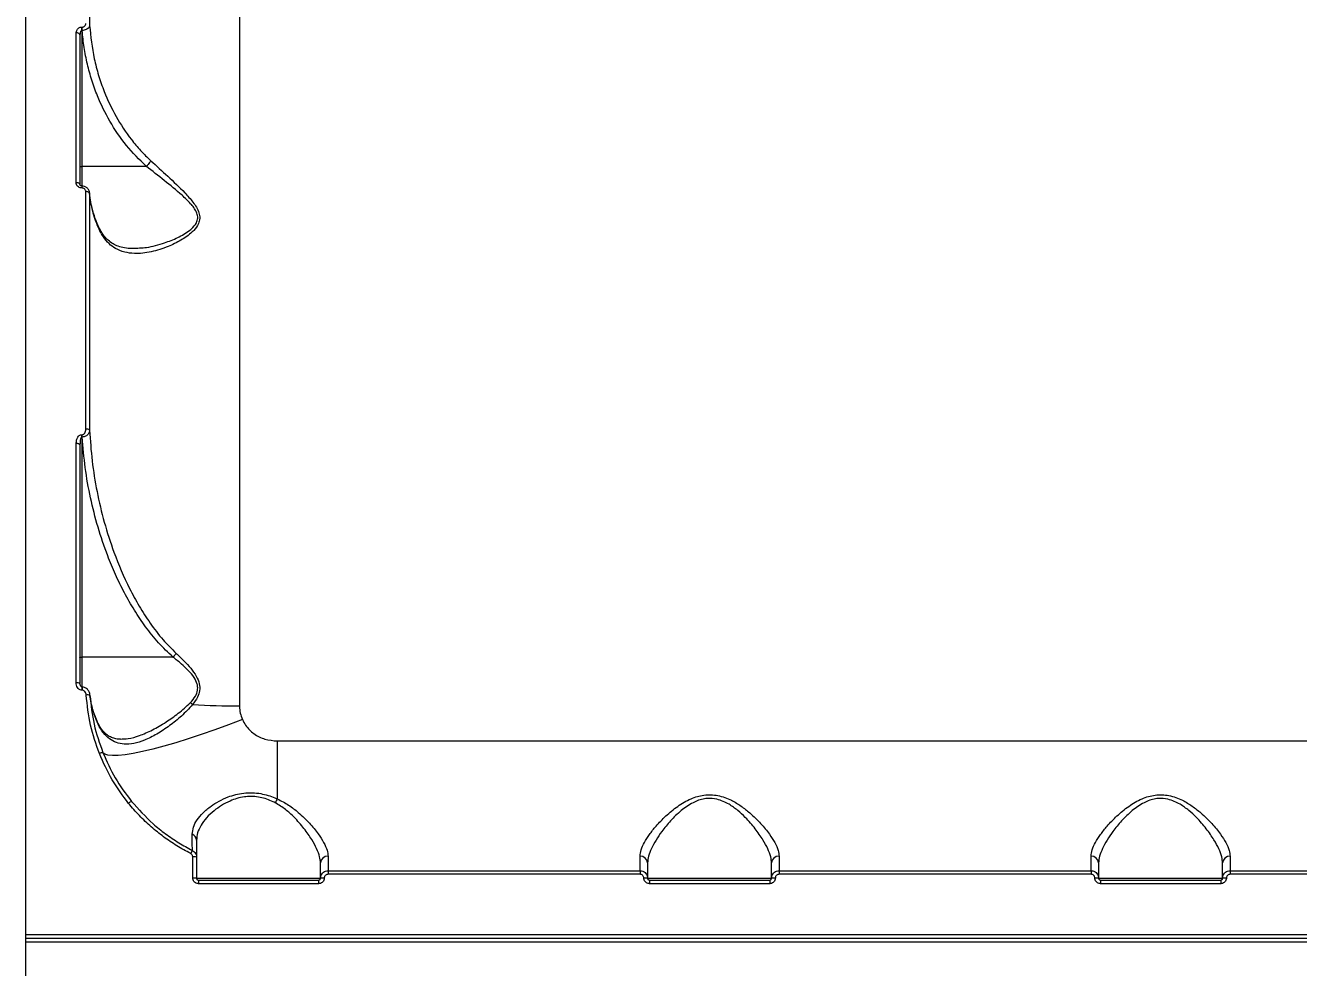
# Model space of a CAD drawing. Header units: millimetres. Extents: x -7735 to 7893, y -6545 to 6034.
# Drawn here: x -1993.2 to -1654.5, y -2176.6 to -1926 of the extents above; entities that cross this region are included whole.
import ezdxf

# ---------------------------------------------------------------- set-up
doc = ezdxf.new("R2010")
doc.units = ezdxf.units.MM
for name, color, linetype in [('DIKOM_ОБЪЕКТ', 7, 'Continuous'), ('DIKOM_РАЗМЕР_ЗОНА', 7, 'Continuous'), ('DIKOM_РАЗМЕР_ОБЪЕКТА', 7, 'Continuous')]:
    doc.layers.add(name, color=color, linetype=linetype)
doc.styles.add('style1', font='arial.ttf', dxfattribs={"width": 0.8})
doc.dimstyles.new('1-50', dxfattribs={"dimtxt": 300, "dimasz": 200, "dimexe": 100, "dimexo": 0, "dimgap": 100, "dimtad": 1, "dimtxsty": 'style1', "dimcen": 200, "dimclrd": 7, "dimclre": 7, "dimclrt": 7, "dimadec": 1, "dimazin": 2, "dimtfac": 1, "dimtmove": 0, "dimatfit": 2, "dimfxl": 0, "dimlwd": 25, "dimlwe": 18, "dimarcsym": 0})

# ---------------------------------------------------------------- blocks, each defined once
blk = doc.blocks.new('*D0')
at = {"layer": 'Defpoints', "color": 0, "transparency": 16777216}
for p in [(5893.22, 882.1), (-4595.74, 266.13), (5893.22, -5840.17)]:
    blk.add_point(p, dxfattribs=at)
at = {"layer": 'DIKOM_РАЗМЕР_ОБЪЕКТА', "color": 7, "lineweight": 18, "transparency": 16777216}
for p, q in [((5893.22, 882.1), (5893.22, -5940.17)), ((-4595.74, 266.13), (-4595.74, -5940.17))]:
    blk.add_line(p, q, dxfattribs=at)
at = {"layer": 'DIKOM_РАЗМЕР_ОБЪЕКТА', "color": 7, "lineweight": 25, "transparency": 16777216}
blk.add_line((-4395.74, -5840.17), (5693.22, -5840.17), dxfattribs=at)
at = {"layer": 'DIKOM_РАЗМЕР_ОБЪЕКТА', "color": 7, "transparency": 16777216}
for points in [[(-4395.74, -5806.84), (-4395.74, -5873.51), (-4595.74, -5840.17)], [(5693.22, -5806.84), (5693.22, -5873.51), (5893.22, -5840.17)]]:
    blk.add_solid(points, dxfattribs=at)
at = {"layer": 'DIKOM_РАЗМЕР_ОБЪЕКТА', "color": 7, "transparency": 16777216, "insert": (648.74, -5587), "char_height": 300, "attachment_point": 5, "style": 'style1'}
blk.add_mtext('10450', dxfattribs=at)
blk = doc.blocks.new('*D1')
at = {"layer": 'Defpoints', "color": 0, "transparency": 16777216}
for p in [(-1659.72, 4539.04), (-6635.97, -4006.79), (-1659.72, -4006.79)]:
    blk.add_point(p, dxfattribs=at)
at = {"layer": 'DIKOM_РАЗМЕР_ОБЪЕКТА', "color": 7, "lineweight": 18, "transparency": 16777216}
for p, q in [((-1659.72, 4539.04), (-6735.97, 4539.04)), ((-1659.72, -4006.79), (-6735.97, -4006.79))]:
    blk.add_line(p, q, dxfattribs=at)
at = {"layer": 'DIKOM_РАЗМЕР_ОБЪЕКТА', "color": 7, "lineweight": 25, "transparency": 16777216}
blk.add_line((-6635.97, 4339.04), (-6635.97, -3806.79), dxfattribs=at)
at = {"layer": 'DIKOM_РАЗМЕР_ОБЪЕКТА', "color": 7, "transparency": 16777216}
for points in [[(-6669.31, 4339.04), (-6602.64, 4339.04), (-6635.97, 4539.04)], [(-6669.31, -3806.79), (-6602.64, -3806.79), (-6635.97, -4006.79)]]:
    blk.add_solid(points, dxfattribs=at)
at = {"layer": 'DIKOM_РАЗМЕР_ОБЪЕКТА', "color": 7, "transparency": 16777216, "insert": (-6889.14, 266.13), "char_height": 300, "attachment_point": 5, "rotation": 90, "style": 'style1'}
blk.add_mtext('8550', dxfattribs=at)
blk = doc.blocks.new('*D3')
at = {"layer": 'Defpoints', "color": 0, "transparency": 16777216}
for p in [(-6112.56, 266.13), (7893.22, 266.13), (7893.22, -6445.11)]:
    blk.add_point(p, dxfattribs=at)
at = {"layer": 'DIKOM_РАЗМЕР_ЗОНА', "color": 7, "lineweight": 18, "transparency": 16777216}
for p, q in [((-6112.56, 266.13), (-6112.56, -6545.11)), ((7893.22, 266.13), (7893.22, -6545.11))]:
    blk.add_line(p, q, dxfattribs=at)
at = {"layer": 'DIKOM_РАЗМЕР_ЗОНА', "color": 7, "lineweight": 25, "transparency": 16777216}
blk.add_line((-5912.56, -6445.11), (7693.22, -6445.11), dxfattribs=at)
at = {"layer": 'DIKOM_РАЗМЕР_ЗОНА', "color": 7, "transparency": 16777216}
for points in [[(-5912.56, -6411.77), (-5912.56, -6478.44), (-6112.56, -6445.11)], [(7693.22, -6411.77), (7693.22, -6478.44), (7893.22, -6445.11)]]:
    blk.add_solid(points, dxfattribs=at)
at = {"layer": 'DIKOM_РАЗМЕР_ЗОНА', "color": 7, "transparency": 16777216, "insert": (890.33, -6191.83), "char_height": 300, "attachment_point": 5, "style": 'style1'}
blk.add_mtext('13950', dxfattribs=at)

msp = doc.modelspace()

# ---------------------------------------------------------------- linework, layer by layer
at = {"layer": 'DIKOM_ОБЪЕКТ', "color": 7, "linetype": 'Continuous', "lineweight": 15}
for p, q in [((-1993.19, -1748.875), (-1993.19, -2167.872)), ((-1936.24, -1786.875), (-1936.24, -2107.027)), ((-1976.133, -1860.208), (-1976.133, -1926.039)), ((-1978.19, -1926.468), (-1978.087, -1926.468)), ((-1978.19, -1927.368), (-1978.19, -1926.468)), ((-1978.087, -1927.368), (-1978.087, -1926.468)), ((-1979.69, -1967.853), (-1979.69, -1927.99)), ((-1978.69, -1928.563), (-1978.69, -1968.331)), ((-1978.19, -1927.368), (-1978.19, -1963.522)), ((-1978.087, -1927.368), (-1978.19, -1927.368)), ((-1961.03, -1963.522), (-1978.19, -1963.522)), ((-1978.19, -1963.522), (-1978.19, -1968.746)), ((-1978.157, -1968.745), (-1978.19, -1968.745)), ((-1978.19, -1968.745), (-1978.19, -1969.269)), ((-1978.157, -1969.269), (-1978.19, -1969.269)), ((-1978.157, -1968.745), (-1978.157, -1969.269)), ((-1977.13, -2033.42), (-1977.13, -1970.242)), ((-1976.133, -1970.68), (-1976.133, -2033.719)), ((-1976.067, -1970.97), (-1976.1, -1970.546)), ((-1978.19, -2034.894), (-1978.068, -2034.894)), ((-1978.19, -2035.533), (-1978.19, -2034.894)), ((-1978.19, -2035.533), (-1978.19, -2094.063)), ((-1978.068, -2035.533), (-1978.19, -2035.533)), ((-1978.068, -2035.533), (-1978.068, -2034.894)), ((-1979.69, -2100.899), (-1979.69, -2037.261)), ((-1978.69, -2037.574), (-1978.69, -2101.061)), ((-1953.942, -2094.063), (-1978.19, -2094.063)), ((-1978.19, -2094.063), (-1978.19, -2102.031)), ((-1978.103, -2102.012), (-1978.19, -2102.012)), ((-1978.19, -2102.012), (-1978.19, -2102.855)), ((-1978.103, -2102.855), (-1978.19, -2102.855)), ((-1978.103, -2102.012), (-1978.103, -2102.855)), ((-1926.19, -2116.372), (-1576.19, -2116.372)), ((-1926.19, -2116.372), (-1926.19, -2131.781)), ((-1948.69, -2152.837), (-1948.69, -2147.21)), ((-1947.69, -2147.262), (-1947.69, -2152.875)), ((-1912.69, -2147.017), (-1912.69, -2150.875)), ((-1829.69, -2150.875), (-1829.69, -2147.017)), ((-1792.69, -2147.017), (-1792.69, -2150.875)), ((-1709.69, -2150.875), (-1709.69, -2147.017)), ((-1672.69, -2147.017), (-1672.69, -2150.875)), ((-1914.69, -2152.875), (-1914.69, -2148.824)), ((-1827.69, -2148.824), (-1827.69, -2152.875)), ((-1794.69, -2152.875), (-1794.69, -2148.824)), ((-1707.69, -2148.824), (-1707.69, -2152.875)), ((-1674.69, -2152.875), (-1674.69, -2148.824)), ((-1947.69, -2152.875), (-1914.69, -2152.875)), ((-1947.19, -2153.375), (-1947.19, -2154.34)), ((-1947.19, -2153.375), (-1915.19, -2153.375)), ((-1915.19, -2153.375), (-1915.19, -2154.34)), ((-1912.69, -2150.875), (-1912.69, -2151.834)), ((-1912.69, -2150.875), (-1829.69, -2150.875)), ((-1829.69, -2151.834), (-1912.69, -2151.834)), ((-1829.69, -2150.875), (-1829.69, -2151.834)), ((-1827.69, -2152.875), (-1794.69, -2152.875)), ((-1827.19, -2153.375), (-1827.19, -2154.34)), ((-1827.19, -2153.375), (-1795.19, -2153.375)), ((-1795.19, -2153.375), (-1795.19, -2154.34)), ((-1792.69, -2150.875), (-1792.69, -2151.834)), ((-1792.69, -2150.875), (-1709.69, -2150.875)), ((-1709.69, -2151.834), (-1792.69, -2151.834)), ((-1709.69, -2150.875), (-1709.69, -2151.834)), ((-1707.69, -2152.875), (-1674.69, -2152.875)), ((-1707.19, -2153.375), (-1707.19, -2154.34)), ((-1707.19, -2153.375), (-1675.19, -2153.375)), ((-1675.19, -2153.375), (-1675.19, -2154.34)), ((-1672.69, -2150.875), (-1672.69, -2151.834)), ((-1672.69, -2150.875), (-1589.69, -2150.875)), ((-1589.69, -2151.834), (-1672.69, -2151.834)), ((-1915.19, -2154.34), (-1947.19, -2154.34)), ((-1795.19, -2154.34), (-1827.19, -2154.34)), ((-1675.19, -2154.34), (-1707.19, -2154.34)), ((-1993.19, -2167.872), (-1509.19, -2167.872)), ((-1993.19, -2167.872), (-1993.19, -2168.875)), ((-1993.19, -2168.875), (-1509.19, -2168.875)), ((-1993.19, -2168.875), (-1993.19, -2169.877)), ((-1509.19, -2169.877), (-1993.19, -2169.877)), ((-1993.19, -2169.877), (-1993.19, -2588.875))]:
    msp.add_line(p, q, dxfattribs=at)
at = {"layer": 'DIKOM_ОБЪЕКТ', "color": 7, "linetype": 'Continuous', "lineweight": 15, "flags": 128}
for points in [[(-1978.69, -1928.563), (-1978.709, -1928.451), (-1978.766, -1928.344), (-1978.859, -1928.244), (-1978.983, -1928.157), (-1979.135, -1928.086), (-1979.308, -1928.033), (-1979.495, -1928), (-1979.69, -1927.99)], [(-1978.69, -1963.683), (-1978.681, -1963.652), (-1978.652, -1963.622), (-1978.606, -1963.594), (-1978.544, -1963.569), (-1978.468, -1963.549), (-1978.382, -1963.534), (-1978.288, -1963.525), (-1978.19, -1963.522)], [(-1978.69, -1968.331), (-1978.709, -1968.238), (-1978.766, -1968.148), (-1978.859, -1968.066), (-1978.983, -1967.993), (-1979.135, -1967.934), (-1979.308, -1967.889), (-1979.495, -1967.862), (-1979.69, -1967.853)], [(-1976.133, -1970.68), (-1976.164, -1970.593), (-1976.229, -1970.51), (-1976.325, -1970.434), (-1976.45, -1970.368), (-1976.598, -1970.314), (-1976.765, -1970.274), (-1976.944, -1970.25), (-1977.13, -1970.242)], [(-1978.69, -2037.574), (-1978.709, -2037.513), (-1978.766, -2037.454), (-1978.859, -2037.4), (-1978.983, -2037.352), (-1979.135, -2037.314), (-1979.308, -2037.285), (-1979.495, -2037.267), (-1979.69, -2037.261)], [(-1978.69, -2094.223), (-1978.681, -2094.191), (-1978.652, -2094.162), (-1978.606, -2094.134), (-1978.544, -2094.11), (-1978.468, -2094.09), (-1978.382, -2094.075), (-1978.288, -2094.066), (-1978.19, -2094.063)], [(-1935.481, -2110.669), (-1939.175, -2112.075), (-1942.832, -2113.408), (-1946.417, -2114.653), (-1949.893, -2115.799), (-1953.228, -2116.834), (-1956.387, -2117.748), (-1959.34, -2118.532), (-1962.057, -2119.178), (-1964.512, -2119.68), (-1966.681, -2120.033), (-1968.541, -2120.233), (-1970.075, -2120.278), (-1971.267, -2120.169), (-1972.106, -2119.905), (-1972.584, -2119.491)]]:
    msp.add_lwpolyline(points, dxfattribs=at)
at = {"layer": 'DIKOM_ОБЪЕКТ', "color": 7, "linetype": 'Continuous', "lineweight": 15}
for centre, radius, start, end in [((-1976.928, -2034.56), 1.157, 46.57579, 100.04834), ((-1979.447, -2102.567), 1.685, 63.30977, 98.29768), ((-1976.679, -2106.1), 1.967, 70.70546, 100.11833), ((-1952.888, -2111.134), 6.084, 46.72983, 54.34521), ((-1936.359, -1870.561), 236.466, 267.004, 270.02872), ((-1972.428, -2121.866), 2.38, 93.76437, 117.08703), ((-1963.338, -2135.58), 3.548, 117.44633, 132.81028), ((-1919.834, -2135.731), 7.484, 148.14693, 157.1654), ((-1949.45, -2142.829), 1.761, 1.82718, 68.86355), ((-1940.568, -2150.449), 9.605, 148.82886, 154.5123), ((-1948.44, -2152.077), 4.873, 81.15526, 92.94824), ((-1912.782, -2148.926), 1.911, 87.24454, 176.94761), ((-1829.598, -2148.926), 1.911, 3.05228, 92.75217), ((-1792.782, -2148.926), 1.911, 87.24454, 176.94761), ((-1709.598, -2148.926), 1.911, 3.05228, 92.75217), ((-1672.782, -2148.926), 1.911, 87.24783, 176.94772), ((-1948.44, -2159.394), 6.562, 83.44244, 92.18804), ((-1913.941, -2159.397), 6.565, 87.81333, 96.55567), ((-1828.44, -2159.394), 6.562, 83.44244, 92.18804), ((-1793.941, -2159.397), 6.565, 87.81333, 96.55567), ((-1708.44, -2159.394), 6.562, 83.44244, 92.18804), ((-1673.941, -2159.397), 6.565, 87.81333, 96.55567)]:
    msp.add_arc(centre, radius, start, end, dxfattribs=at)
for points, knots in [([(-1979.69, -1927.99), (-1979.69, -1927.961), (-1979.686, -1927.754), (-1979.603, -1927.399), (-1979.35, -1926.987), (-1979.017, -1926.697), (-1978.626, -1926.506), (-1978.336, -1926.481), (-1978.19, -1926.468)], [0, 0, 0, 0, 0.0392471, 0.2872479, 0.4952033, 0.6710072, 0.8353002, 1, 1, 1, 1]), ([(-1978.087, -1926.468), (-1977.993, -1926.46), (-1977.804, -1926.444), (-1977.552, -1926.321), (-1977.342, -1926.136), (-1977.185, -1925.877), (-1977.133, -1925.653), (-1977.131, -1925.522), (-1977.13, -1925.502)], [0, 0, 0, 0, 0.1672932, 0.3344369, 0.5091108, 0.7130595, 0.9577362, 1, 1, 1, 1]), ([(-1976.133, -1926.039), (-1976.135, -1926.065), (-1976.145, -1926.238), (-1976.263, -1926.541), (-1976.592, -1926.889), (-1977.021, -1927.144), (-1977.527, -1927.318), (-1977.899, -1927.351), (-1978.087, -1927.368)], [0, 0, 0, 0, 0.0391215, 0.2683155, 0.4664054, 0.6436425, 0.8199203, 1, 1, 1, 1]), ([(-1976.133, -1926.039), (-1975.823, -1929.003), (-1975.355, -1933.485), (-1973.791, -1939.327), (-1971.988, -1944.503), (-1969.231, -1950.32), (-1965.817, -1955.487), (-1962.6, -1959.352), (-1960.765, -1961.13), (-1959.847, -1962.018)], [0, 0, 0, 0, 0.2227142, 0.3367333, 0.4507471, 0.6310048, 0.8132755, 0.9066461, 1, 1, 1, 1]), ([(-1978.19, -1927.368), (-1978.216, -1927.37), (-1978.267, -1927.376), (-1978.367, -1927.434), (-1978.477, -1927.564), (-1978.582, -1927.793), (-1978.663, -1928.111), (-1978.689, -1928.38), (-1978.69, -1928.541), (-1978.69, -1928.563)], [0, 0, 0, 0, 0.0553103, 0.10984903, 0.24371433, 0.41758879, 0.65180445, 0.9518579, 1, 1, 1, 1]), ([(-1961.027, -1963.521), (-1962.858, -1961.714), (-1966.568, -1958.053), (-1970.835, -1951.645), (-1973.737, -1945.735), (-1975.591, -1940.607), (-1976.777, -1936.292), (-1977.653, -1931.874), (-1977.942, -1928.87), (-1978.087, -1927.368)], [0, 0, 0, 0, 0.1852048, 0.3752219, 0.5580277, 0.6672715, 0.7765209, 0.8882608, 1, 1, 1, 1]), ([(-1959.847, -1962.018), (-1958.351, -1963.39), (-1955.319, -1966.169), (-1951.447, -1969.805), (-1948.922, -1972.584), (-1947.667, -1974.381), (-1946.968, -1975.836), (-1946.742, -1977.361), (-1947.171, -1979.027), (-1948.027, -1980.165), (-1949.574, -1981.708), (-1951.855, -1983.275), (-1955.582, -1985.091), (-1959.8, -1986.421), (-1963.701, -1986.838), (-1966.854, -1986.42), (-1969.115, -1985.538), (-1970.999, -1984.146), (-1972.38, -1982.546), (-1973.081, -1981.229), (-1973.375, -1980.677)], [0, 0, 0, 0, 0.0952082, 0.1929567, 0.2448, 0.2710696, 0.2981699, 0.3242898, 0.3503872, 0.3910754, 0.4019419, 0.4719619, 0.5438094, 0.6393955, 0.7378515, 0.7988537, 0.8613638, 0.9113745, 0.9628374, 1, 1, 1, 1]), ([(-1964.688, -1985.294), (-1963.46, -1985.266), (-1960.699, -1985.204), (-1956.613, -1984.073), (-1952.658, -1982.564), (-1950.278, -1981.169), (-1948.629, -1979.795), (-1947.732, -1978.809), (-1947.264, -1977.308), (-1947.502, -1975.976), (-1948.169, -1974.761), (-1948.812, -1973.951), (-1949.887, -1972.737), (-1952.228, -1970.548), (-1956.255, -1967.263), (-1959.438, -1964.769), (-1961.03, -1963.522)], [0, 0, 0, 0, 0.1105007, 0.2485082, 0.3481924, 0.4475004, 0.4623427, 0.5166424, 0.5502393, 0.5837013, 0.6157816, 0.6480655, 0.6549244, 0.7267037, 0.8632998, 1, 1, 1, 1]), ([(-1961.03, -1963.522), (-1961.03, -1963.522), (-1961.029, -1963.522), (-1961.028, -1963.522), (-1961.027, -1963.521), (-1961.027, -1963.521)], [0, 0, 0, 0, 0.398622, 0.7563855, 1, 1, 1, 1]), ([(-1959.847, -1962.018), (-1959.875, -1962.066), (-1959.963, -1962.221), (-1960.19, -1962.556), (-1960.564, -1963.035), (-1960.873, -1963.359), (-1961.027, -1963.521)], [0, 0, 0, 0, 0.1074442, 0.3494788, 0.6747664, 1, 1, 1, 1]), ([(-1978.19, -1969.269), (-1978.266, -1969.266), (-1978.512, -1969.255), (-1978.927, -1969.119), (-1979.346, -1968.801), (-1979.635, -1968.357), (-1979.672, -1968.021), (-1979.69, -1967.853)], [0, 0, 0, 0, 0.093164, 0.3038984, 0.5302479, 0.7651828, 1, 1, 1, 1]), ([(-1978.19, -1968.741), (-1978.215, -1968.742), (-1978.284, -1968.743), (-1978.396, -1968.711), (-1978.514, -1968.652), (-1978.615, -1968.558), (-1978.682, -1968.445), (-1978.68, -1968.37), (-1978.679, -1968.331)], [0, 0, 0, 0, 0.0675395, 0.1855414, 0.3241125, 0.5015101, 0.7458388, 1, 1, 1, 1]), ([(-1976.143, -1970.565), (-1976.142, -1970.55), (-1976.127, -1970.296), (-1976.323, -1969.802), (-1976.776, -1969.212), (-1977.433, -1968.812), (-1977.926, -1968.776), (-1978.158, -1968.759)], [0, 0, 0, 0, 0.0155017, 0.2612787, 0.5139332, 0.7709916, 1, 1, 1, 1]), ([(-1977.13, -1970.242), (-1977.143, -1970.127), (-1977.169, -1969.897), (-1977.366, -1969.594), (-1977.653, -1969.374), (-1977.938, -1969.279), (-1978.107, -1969.272), (-1978.157, -1969.269)], [0, 0, 0, 0, 0.2336631, 0.4672796, 0.6955284, 0.9086842, 1, 1, 1, 1]), ([(-1973.375, -1980.677), (-1973.502, -1980.403), (-1974.299, -1978.688), (-1975.485, -1975.378), (-1975.914, -1972.266), (-1976.133, -1970.68)], [0, 0, 0, 0, 0.0849873, 0.5334646, 1, 1, 1, 1]), ([(-1973.433, -1980.14), (-1973.451, -1980.107), (-1973.947, -1979.203), (-1974.657, -1977.349), (-1975.507, -1974.586), (-1975.963, -1972.446), (-1976.048, -1971.233), (-1976.067, -1970.97)], [0, 0, 0, 0, 0.0114424, 0.3103673, 0.6119756, 0.9158164, 1, 1, 1, 1]), ([(-1973.375, -1980.677), (-1973.371, -1980.657), (-1973.345, -1980.496), (-1973.337, -1980.299), (-1973.433, -1980.174), (-1973.451, -1980.151)], [0, 0, 0, 0, 0.1036089, 0.8366292, 1, 1, 1, 1]), ([(-1964.675, -1985.402), (-1964.743, -1985.406), (-1965.497, -1985.443), (-1966.803, -1985.255), (-1968.494, -1984.832), (-1969.926, -1984.165), (-1971.135, -1983.291), (-1972.165, -1982.197), (-1972.913, -1981.165), (-1973.288, -1980.395), (-1973.425, -1980.114)], [0, 0, 0, 0, 0.0175764, 0.1926831, 0.3631474, 0.5134454, 0.6719529, 0.8049, 0.9285687, 1, 1, 1, 1]), ([(-1979.69, -2037.261), (-1979.669, -2036.95), (-1979.627, -2036.354), (-1979.317, -2035.62), (-1978.928, -2035.169), (-1978.558, -2034.937), (-1978.313, -2034.909), (-1978.19, -2034.894)], [0, 0, 0, 0, 0.3089147, 0.5923472, 0.7697508, 0.8844691, 1, 1, 1, 1]), ([(-1978.19, -2035.533), (-1978.207, -2035.535), (-1978.245, -2035.54), (-1978.309, -2035.585), (-1978.422, -2035.729), (-1978.653, -2036.39), (-1978.674, -2037.044), (-1978.69, -2037.574)], [0, 0, 0, 0, 0.023291, 0.0519918, 0.1042319, 0.2734054, 1, 1, 1, 1]), ([(-1978.068, -2034.894), (-1977.989, -2034.885), (-1977.831, -2034.868), (-1977.596, -2034.721), (-1977.356, -2034.439), (-1977.168, -2033.983), (-1977.143, -2033.614), (-1977.13, -2033.42)], [0, 0, 0, 0, 0.1189983, 0.2373899, 0.4123348, 0.691016, 1, 1, 1, 1]), ([(-1976.133, -2033.719), (-1976.168, -2033.955), (-1976.236, -2034.417), (-1976.65, -2034.974), (-1977.139, -2035.311), (-1977.605, -2035.491), (-1977.911, -2035.519), (-1978.068, -2035.533)], [0, 0, 0, 0, 0.2736062, 0.5372655, 0.7207899, 0.856553, 1, 1, 1, 1]), ([(-1953.934, -2094.06), (-1955.247, -2092.812), (-1957.889, -2090.301), (-1961.254, -2086.056), (-1964.264, -2081.6), (-1966.92, -2076.939), (-1969.28, -2072.105), (-1971.693, -2066.302), (-1973.987, -2059.52), (-1975.967, -2051.686), (-1977.41, -2043.681), (-1977.849, -2038.249), (-1978.068, -2035.533)], [0, 0, 0, 0, 0.0822816, 0.1655638, 0.2475161, 0.3294891, 0.4129253, 0.4963681, 0.6209036, 0.745453, 0.8727285, 1, 1, 1, 1]), ([(-1976.133, -2033.719), (-1975.949, -2036.449), (-1975.58, -2041.907), (-1974.238, -2050.079), (-1972.324, -2058.202), (-1969.538, -2066.87), (-1966.354, -2074.318), (-1962.983, -2080.539), (-1960.04, -2085.111), (-1956.81, -2089.367), (-1954.285, -2091.878), (-1953.094, -2093.063)], [0, 0, 0, 0, 0.1269751, 0.2539548, 0.3836722, 0.5133747, 0.6746723, 0.7565611, 0.8384274, 0.9238199, 1, 1, 1, 1]), ([(-1953.094, -2093.063), (-1953.116, -2093.093), (-1953.236, -2093.258), (-1953.508, -2093.605), (-1953.782, -2093.898), (-1953.934, -2094.06)], [0, 0, 0, 0, 0.0927378, 0.4977818, 1, 1, 1, 1]), ([(-1953.094, -2093.063), (-1952.366, -2093.745), (-1951.027, -2095), (-1949.191, -2097.014), (-1947.754, -2098.983), (-1946.865, -2101.036), (-1946.772, -2103.006), (-1947.416, -2104.954), (-1948.243, -2106.065), (-1948.718, -2106.704)], [0, 0, 0, 0, 0.1839951, 0.3384066, 0.4956214, 0.6241628, 0.737454, 0.8492055, 1, 1, 1, 1]), ([(-1953.942, -2094.063), (-1953.941, -2094.063), (-1953.939, -2094.063), (-1953.936, -2094.062), (-1953.935, -2094.061), (-1953.934, -2094.06)], [0, 0, 0, 0, 0.4248081, 0.771372, 1, 1, 1, 1]), ([(-1949.342, -2106.19), (-1948.846, -2105.632), (-1947.995, -2104.673), (-1947.344, -2103.039), (-1947.35, -2101.917), (-1947.61, -2100.749), (-1948.354, -2099.308), (-1949.846, -2097.562), (-1951.783, -2095.787), (-1953.179, -2094.673), (-1953.942, -2094.063)], [0, 0, 0, 0, 0.1504053, 0.2579087, 0.3420675, 0.365553, 0.4905015, 0.6488084, 0.8079295, 1, 1, 1, 1]), ([(-1978.19, -2102.855), (-1978.33, -2102.84), (-1978.608, -2102.81), (-1979.015, -2102.565), (-1979.391, -2102.139), (-1979.645, -2101.547), (-1979.676, -2101.104), (-1979.69, -2100.899)], [0, 0, 0, 0, 0.15229548, 0.30404612, 0.5080148, 0.77321681, 1, 1, 1, 1]), ([(-1978.149, -2102.007), (-1978.164, -2102.01), (-1978.195, -2102.016), (-1978.253, -2102.003), (-1978.341, -2101.958), (-1978.476, -2101.827), (-1978.622, -2101.555), (-1978.697, -2101.275), (-1978.685, -2101.094), (-1978.683, -2101.062)], [0, 0, 0, 0, 0.0361077, 0.0772234, 0.1419148, 0.2913463, 0.5429629, 0.9184214, 1, 1, 1, 1]), ([(-1976.052, -2104.095), (-1976.054, -2104.054), (-1976.07, -2103.702), (-1976.312, -2103.118), (-1976.809, -2102.474), (-1977.419, -2102.121), (-1977.878, -2101.977), (-1978.097, -2102.015), (-1978.104, -2102.016)], [0, 0, 0, 0, 0.03811105, 0.33309255, 0.57497511, 0.79091282, 0.99352379, 1, 1, 1, 1]), ([(-1977.024, -2104.164), (-1977.049, -2103.998), (-1977.097, -2103.669), (-1977.325, -2103.263), (-1977.61, -2102.997), (-1977.875, -2102.873), (-1978.039, -2102.86), (-1978.103, -2102.855)], [0, 0, 0, 0, 0.2718231, 0.5388598, 0.7375793, 0.896596, 1, 1, 1, 1]), ([(-1973.511, -2119.746), (-1974.395, -2117.245), (-1976.185, -2112.178), (-1976.742, -2106.858), (-1977.024, -2104.164)], [0, 0, 0, 0, 0.4937641, 1, 1, 1, 1]), ([(-1976.029, -2104.244), (-1975.762, -2106.815), (-1975.22, -2112.021), (-1973.47, -2116.98), (-1972.584, -2119.491)], [0, 0, 0, 0, 0.493765, 1, 1, 1, 1]), ([(-1974.204, -2111.132), (-1974.575, -2110.146), (-1975.425, -2107.889), (-1975.811, -2105.558), (-1976.029, -2104.244)], [0, 0, 0, 0, 0.4365672, 1, 1, 1, 1]), ([(-1974.231, -2110.788), (-1974.35, -2110.522), (-1974.864, -2109.374), (-1975.454, -2107.275), (-1975.915, -2105.3), (-1976.01, -2104.23), (-1976.022, -2104.09)], [0, 0, 0, 0, 0.1225038, 0.529342, 0.9380481, 1, 1, 1, 1]), ([(-1967.947, -2115.855), (-1967.258, -2115.844), (-1965.644, -2115.817), (-1962.782, -2114.979), (-1959.406, -2113.508), (-1955.923, -2111.455), (-1952.471, -2109.083), (-1950.391, -2107.16), (-1949.342, -2106.19)], [0, 0, 0, 0, 0.123247, 0.2891698, 0.4732566, 0.6616167, 0.8292371, 1, 1, 1, 1]), ([(-1948.718, -2106.704), (-1949.691, -2107.752), (-1951.64, -2109.849), (-1954.937, -2112.405), (-1958.242, -2114.633), (-1961.443, -2116.238), (-1964.365, -2117.146), (-1966.868, -2117.347), (-1969.043, -2116.897), (-1970.911, -2115.894), (-1972.543, -2114.246), (-1973.599, -2112.533), (-1974.093, -2111.389), (-1974.204, -2111.132)], [0, 0, 0, 0, 0.1039368, 0.2080579, 0.3213677, 0.4346149, 0.5351332, 0.6355699, 0.7202637, 0.8048962, 0.8901539, 0.9753335, 1, 1, 1, 1]), ([(-1936.24, -2107.027), (-1936.24, -2107.085), (-1936.236, -2107.726), (-1936.108, -2108.979), (-1935.692, -2110.098), (-1935.481, -2110.669)], [0, 0, 0, 0, 0.0468115, 0.5142626, 1, 1, 1, 1]), ([(-1974.266, -2110.807), (-1974.261, -2110.815), (-1974.204, -2110.892), (-1974.204, -2111.011), (-1974.204, -2111.116), (-1974.204, -2111.132)], [0, 0, 0, 0, 0.0891653, 0.8585571, 1, 1, 1, 1]), ([(-1967.939, -2115.886), (-1968.227, -2115.886), (-1968.975, -2115.888), (-1970.039, -2115.598), (-1971.118, -2115.068), (-1972.061, -2114.297), (-1972.913, -2113.304), (-1973.658, -2112.151), (-1974.077, -2111.199), (-1974.261, -2110.783)], [0, 0, 0, 0, 0.1067852, 0.2773206, 0.4563551, 0.6002272, 0.7388924, 0.8858368, 1, 1, 1, 1]), ([(-1935.481, -2110.669), (-1935.214, -2111.188), (-1934.465, -2112.643), (-1932.459, -2114.567), (-1929.509, -2116.083), (-1927.304, -2116.275), (-1926.19, -2116.372)], [0, 0, 0, 0, 0.1529591, 0.4283789, 0.7114349, 1, 1, 1, 1]), ([(-1965.749, -2132.978), (-1967.279, -2130.941), (-1970.373, -2126.821), (-1972.457, -2122.123), (-1973.511, -2119.746)], [0, 0, 0, 0, 0.494175, 1, 1, 1, 1]), ([(-1972.584, -2119.491), (-1971.576, -2121.762), (-1969.537, -2126.36), (-1966.506, -2130.392), (-1964.974, -2132.432)], [0, 0, 0, 0, 0.494158, 1, 1, 1, 1]), ([(-1948.815, -2141.187), (-1948.753, -2140.563), (-1948.627, -2139.315), (-1947.617, -2137.394), (-1946.04, -2135.491), (-1944.033, -2133.796), (-1941.751, -2132.356), (-1939.526, -2131.319), (-1937.291, -2130.604), (-1935.136, -2130.191), (-1932.863, -2130.095), (-1930.02, -2130.39), (-1927.784, -2131.083), (-1926.404, -2131.688), (-1926.19, -2131.781)], [0, 0, 0, 0, 0.1101015, 0.2202194, 0.3292877, 0.4383095, 0.5249634, 0.6115147, 0.6753419, 0.7390985, 0.8039977, 0.8688916, 0.9797312, 1, 1, 1, 1]), ([(-1949.238, -2146.316), (-1950.48, -2145.647), (-1952.964, -2144.31), (-1956.462, -2141.923), (-1959.79, -2139.247), (-1962.927, -2136.284), (-1964.809, -2134.08), (-1965.749, -2132.978)], [0, 0, 0, 0, 0.197681, 0.3953805, 0.593089, 0.7965432, 1, 1, 1, 1]), ([(-1964.974, -2132.432), (-1963.135, -2134.493), (-1960.35, -2137.615), (-1955.961, -2141.108), (-1952.474, -2143.498), (-1950.004, -2144.824), (-1948.786, -2145.478)], [0, 0, 0, 0, 0.3951718, 0.5986723, 0.8021776, 1, 1, 1, 1]), ([(-1926.731, -2132.826), (-1926.927, -2132.728), (-1928.182, -2132.1), (-1930.177, -2131.392), (-1932.681, -2131.089), (-1934.09, -2131.134), (-1935.517, -2131.314), (-1936.959, -2131.637), (-1939.031, -2132.404), (-1941.092, -2133.503), (-1943.213, -2135.024), (-1945.082, -2136.805), (-1946.554, -2138.801), (-1947.505, -2140.812), (-1947.628, -2142.119), (-1947.69, -2142.773)], [0, 0, 0, 0, 0.0201017, 0.1287303, 0.1863607, 0.2439923, 0.2548528, 0.3176665, 0.3805803, 0.4675426, 0.5546243, 0.6653698, 0.7761639, 0.8880927, 1, 1, 1, 1]), ([(-1914.69, -2148.824), (-1914.74, -2148.284), (-1914.846, -2147.128), (-1915.672, -2145.018), (-1917.044, -2142.495), (-1919.024, -2139.643), (-1921.405, -2136.912), (-1923.945, -2134.518), (-1925.793, -2133.396), (-1926.731, -2132.826)], [0, 0, 0, 0, 0.12270894, 0.26245924, 0.40601667, 0.57492317, 0.74826271, 0.87237017, 1, 1, 1, 1]), ([(-1926.19, -2131.781), (-1925.167, -2132.304), (-1923.118, -2133.35), (-1920.273, -2135.627), (-1917.568, -2138.241), (-1915.348, -2140.966), (-1913.795, -2143.383), (-1912.864, -2145.401), (-1912.746, -2146.504), (-1912.69, -2147.017)], [0, 0, 0, 0, 0.1281528, 0.2567404, 0.4268159, 0.5968762, 0.737308, 0.8775695, 1, 1, 1, 1]), ([(-1829.69, -2147.017), (-1829.626, -2146.462), (-1829.497, -2145.35), (-1828.571, -2143.373), (-1827.223, -2141.251), (-1825.337, -2138.875), (-1822.886, -2136.295), (-1819.799, -2133.737), (-1816.401, -2131.702), (-1813.278, -2130.749), (-1810.832, -2130.631), (-1808.956, -2130.843), (-1807.122, -2131.366), (-1805.007, -2132.287), (-1802.755, -2133.666), (-1800.104, -2135.767), (-1797.502, -2138.32), (-1795.294, -2141.038), (-1793.761, -2143.446), (-1792.856, -2145.435), (-1792.743, -2146.519), (-1792.69, -2147.017)], [0, 0, 0, 0, 0.0554766, 0.1110248, 0.1664989, 0.2220065, 0.2900232, 0.3579633, 0.4226761, 0.4774069, 0.5052471, 0.5330946, 0.5627101, 0.5923743, 0.64043, 0.6885805, 0.7603266, 0.8320607, 0.8909996, 0.9498668, 1, 1, 1, 1]), ([(-1794.69, -2148.824), (-1794.737, -2148.3), (-1794.84, -2147.156), (-1795.646, -2145.071), (-1797.012, -2142.549), (-1798.97, -2139.706), (-1801.283, -2137.034), (-1803.642, -2134.824), (-1805.646, -2133.375), (-1807.545, -2132.398), (-1809.477, -2131.745), (-1811.2, -2131.602), (-1812.83, -2131.794), (-1814.114, -2132.124), (-1816.305, -2133.069), (-1818.908, -2134.914), (-1821.642, -2137.587), (-1823.814, -2140.286), (-1825.491, -2142.771), (-1826.689, -2144.994), (-1827.517, -2147.067), (-1827.632, -2148.239), (-1827.69, -2148.824)], [0, 0, 0, 0, 0.0507133, 0.1106814, 0.1707202, 0.2435968, 0.3164728, 0.3642922, 0.4119936, 0.4404635, 0.4688617, 0.5101025, 0.5210888, 0.5472207, 0.5734069, 0.6369331, 0.7054978, 0.7741562, 0.8307614, 0.8873358, 0.9437049, 1, 1, 1, 1]), ([(-1709.69, -2147.017), (-1709.626, -2146.462), (-1709.497, -2145.35), (-1708.571, -2143.373), (-1707.223, -2141.251), (-1705.337, -2138.875), (-1702.886, -2136.295), (-1699.799, -2133.737), (-1696.401, -2131.702), (-1693.278, -2130.749), (-1690.832, -2130.631), (-1688.956, -2130.843), (-1687.122, -2131.366), (-1685.007, -2132.287), (-1682.755, -2133.666), (-1680.104, -2135.767), (-1677.502, -2138.32), (-1675.294, -2141.038), (-1673.761, -2143.446), (-1672.856, -2145.435), (-1672.743, -2146.519), (-1672.69, -2147.017)], [0, 0, 0, 0, 0.0554766, 0.1110248, 0.1664989, 0.2220065, 0.2900233, 0.3579633, 0.4226762, 0.477407, 0.5052472, 0.5330947, 0.5627102, 0.5923744, 0.6404301, 0.6885806, 0.7603267, 0.8320609, 0.8909997, 0.949867, 1, 1, 1, 1]), ([(-1674.69, -2148.824), (-1674.737, -2148.3), (-1674.84, -2147.156), (-1675.646, -2145.071), (-1677.012, -2142.549), (-1678.97, -2139.706), (-1681.283, -2137.034), (-1683.642, -2134.824), (-1685.646, -2133.375), (-1687.545, -2132.398), (-1689.477, -2131.745), (-1691.2, -2131.602), (-1692.83, -2131.794), (-1694.114, -2132.124), (-1696.305, -2133.069), (-1698.908, -2134.914), (-1701.642, -2137.587), (-1703.814, -2140.286), (-1705.491, -2142.771), (-1706.689, -2144.994), (-1707.517, -2147.067), (-1707.632, -2148.239), (-1707.69, -2148.824)], [0, 0, 0, 0, 0.0507133, 0.1106814, 0.1707202, 0.2435967, 0.3164727, 0.3642921, 0.4119935, 0.4404634, 0.4688617, 0.5101024, 0.5210887, 0.5472206, 0.5734068, 0.636933, 0.7054976, 0.7741561, 0.8307621, 0.8873358, 0.9437049, 1, 1, 1, 1]), ([(-1948.786, -2145.478), (-1948.788, -2145.381), (-1948.791, -2145.186), (-1948.8, -2143.78), (-1948.809, -2142.298), (-1948.814, -2141.434), (-1948.815, -2141.187)], [0, 0, 0, 0, 0.3362357, 0.6822368, 0.9087908, 1, 1, 1, 1]), ([(-1947.69, -2142.773), (-1947.69, -2143.619), (-1947.69, -2145.361), (-1947.69, -2146.936), (-1947.69, -2147.152), (-1947.69, -2147.262)], [0, 0, 0, 0, 0.3175184, 0.6539165, 1, 1, 1, 1]), ([(-1948.69, -2147.21), (-1948.701, -2147.097), (-1948.723, -2146.872), (-1948.896, -2146.572), (-1949.088, -2146.398), (-1949.212, -2146.33), (-1949.238, -2146.316)], [0, 0, 0, 0, 0.30666388, 0.61341143, 0.9194148, 1, 1, 1, 1]), ([(-1948.786, -2145.478), (-1948.735, -2145.506), (-1948.485, -2145.64), (-1948.103, -2145.988), (-1947.757, -2146.586), (-1947.712, -2147.036), (-1947.69, -2147.262)], [0, 0, 0, 0, 0.0806095, 0.3870493, 0.6935231, 1, 1, 1, 1]), ([(-1947.19, -2154.34), (-1947.3, -2154.333), (-1947.579, -2154.315), (-1948.001, -2154.135), (-1948.382, -2153.794), (-1948.64, -2153.344), (-1948.674, -2153.006), (-1948.69, -2152.837)], [0, 0, 0, 0, 0.1406484, 0.3551342, 0.5699203, 0.7849229, 1, 1, 1, 1]), ([(-1947.69, -2152.875), (-1947.685, -2152.931), (-1947.674, -2153.043), (-1947.588, -2153.193), (-1947.461, -2153.306), (-1947.32, -2153.366), (-1947.227, -2153.372), (-1947.19, -2153.375)], [0, 0, 0, 0, 0.2153124, 0.4306389, 0.6452905, 0.859468, 1, 1, 1, 1]), ([(-1913.69, -2152.837), (-1913.698, -2152.948), (-1913.716, -2153.227), (-1913.896, -2153.65), (-1914.235, -2154.031), (-1914.684, -2154.29), (-1915.022, -2154.323), (-1915.19, -2154.34)], [0, 0, 0, 0, 0.1418201, 0.3567351, 0.5713355, 0.7857219, 1, 1, 1, 1]), ([(-1915.19, -2153.375), (-1915.134, -2153.369), (-1915.022, -2153.358), (-1914.872, -2153.272), (-1914.759, -2153.145), (-1914.699, -2153.005), (-1914.693, -2152.912), (-1914.69, -2152.875)], [0, 0, 0, 0, 0.2140386, 0.4282298, 0.6429543, 0.8580909, 1, 1, 1, 1]), ([(-1914.69, -2152.875), (-1914.681, -2152.727), (-1914.656, -2152.355), (-1914.416, -2151.792), (-1913.963, -2151.285), (-1913.364, -2150.941), (-1912.915, -2150.897), (-1912.69, -2150.875)], [0, 0, 0, 0, 0.1417375, 0.3564161, 0.5709248, 0.7854737, 1, 1, 1, 1]), ([(-1912.69, -2151.834), (-1912.803, -2151.845), (-1913.027, -2151.867), (-1913.327, -2152.04), (-1913.553, -2152.294), (-1913.673, -2152.576), (-1913.685, -2152.762), (-1913.69, -2152.837)], [0, 0, 0, 0, 0.2142238, 0.4285785, 0.6430861, 0.8581006, 1, 1, 1, 1]), ([(-1829.69, -2150.875), (-1829.543, -2150.884), (-1829.172, -2150.909), (-1828.61, -2151.148), (-1828.102, -2151.6), (-1827.757, -2152.2), (-1827.712, -2152.65), (-1827.69, -2152.875)], [0, 0, 0, 0, 0.1407071, 0.3554535, 0.5702531, 0.7851085, 1, 1, 1, 1]), ([(-1828.69, -2152.837), (-1828.701, -2152.724), (-1828.723, -2152.498), (-1828.896, -2152.198), (-1829.15, -2151.971), (-1829.431, -2151.851), (-1829.617, -2151.839), (-1829.69, -2151.834)], [0, 0, 0, 0, 0.2152105, 0.4301662, 0.644969, 0.859499, 1, 1, 1, 1]), ([(-1827.19, -2154.34), (-1827.3, -2154.333), (-1827.579, -2154.315), (-1828.001, -2154.135), (-1828.382, -2153.794), (-1828.64, -2153.344), (-1828.674, -2153.006), (-1828.69, -2152.837)], [0, 0, 0, 0, 0.1406484, 0.3551342, 0.5699203, 0.7849229, 1, 1, 1, 1]), ([(-1827.69, -2152.875), (-1827.685, -2152.931), (-1827.674, -2153.043), (-1827.588, -2153.193), (-1827.461, -2153.306), (-1827.32, -2153.366), (-1827.227, -2153.372), (-1827.19, -2153.375)], [0, 0, 0, 0, 0.2153124, 0.4306389, 0.6452905, 0.859468, 1, 1, 1, 1]), ([(-1793.69, -2152.837), (-1793.698, -2152.948), (-1793.716, -2153.227), (-1793.896, -2153.65), (-1794.235, -2154.031), (-1794.684, -2154.29), (-1795.022, -2154.323), (-1795.19, -2154.34)], [0, 0, 0, 0, 0.1418201, 0.3567351, 0.5713355, 0.7857219, 1, 1, 1, 1]), ([(-1795.19, -2153.375), (-1795.134, -2153.369), (-1795.022, -2153.358), (-1794.872, -2153.272), (-1794.759, -2153.145), (-1794.699, -2153.005), (-1794.693, -2152.912), (-1794.69, -2152.875)], [0, 0, 0, 0, 0.2140386, 0.4282298, 0.6429543, 0.8580909, 1, 1, 1, 1]), ([(-1794.69, -2152.875), (-1794.681, -2152.727), (-1794.656, -2152.355), (-1794.416, -2151.792), (-1793.963, -2151.285), (-1793.364, -2150.941), (-1792.915, -2150.897), (-1792.69, -2150.875)], [0, 0, 0, 0, 0.1417375, 0.3564161, 0.5709248, 0.7854737, 1, 1, 1, 1]), ([(-1792.69, -2151.834), (-1792.803, -2151.845), (-1793.027, -2151.867), (-1793.327, -2152.04), (-1793.553, -2152.294), (-1793.673, -2152.576), (-1793.685, -2152.762), (-1793.69, -2152.837)], [0, 0, 0, 0, 0.2142238, 0.4285785, 0.6430861, 0.8581006, 1, 1, 1, 1]), ([(-1709.69, -2150.875), (-1709.543, -2150.884), (-1709.172, -2150.909), (-1708.61, -2151.148), (-1708.102, -2151.6), (-1707.757, -2152.2), (-1707.712, -2152.65), (-1707.69, -2152.875)], [0, 0, 0, 0, 0.1407071, 0.3554535, 0.5702531, 0.7851085, 1, 1, 1, 1]), ([(-1708.69, -2152.837), (-1708.701, -2152.724), (-1708.723, -2152.498), (-1708.896, -2152.198), (-1709.15, -2151.971), (-1709.431, -2151.851), (-1709.617, -2151.839), (-1709.69, -2151.834)], [0, 0, 0, 0, 0.2152105, 0.4301662, 0.644969, 0.859499, 1, 1, 1, 1]), ([(-1707.19, -2154.34), (-1707.301, -2154.333), (-1707.579, -2154.314), (-1708.001, -2154.135), (-1708.382, -2153.794), (-1708.64, -2153.344), (-1708.674, -2153.006), (-1708.69, -2152.837)], [0, 0, 0, 0, 0.140605, 0.3551017, 0.5698986, 0.7849121, 1, 1, 1, 1]), ([(-1707.69, -2152.875), (-1707.685, -2152.931), (-1707.674, -2153.043), (-1707.588, -2153.193), (-1707.461, -2153.306), (-1707.32, -2153.366), (-1707.227, -2153.372), (-1707.19, -2153.375)], [0, 0, 0, 0, 0.2153449, 0.430704, 0.645388, 0.8595978, 1, 1, 1, 1]), ([(-1673.69, -2152.837), (-1673.698, -2152.948), (-1673.716, -2153.227), (-1673.896, -2153.65), (-1674.235, -2154.031), (-1674.684, -2154.29), (-1675.022, -2154.323), (-1675.19, -2154.34)], [0, 0, 0, 0, 0.1418201, 0.3567351, 0.5713355, 0.7857219, 1, 1, 1, 1]), ([(-1675.19, -2153.375), (-1675.134, -2153.369), (-1675.022, -2153.358), (-1674.872, -2153.272), (-1674.759, -2153.145), (-1674.699, -2153.005), (-1674.693, -2152.912), (-1674.69, -2152.875)], [0, 0, 0, 0, 0.2140386, 0.4282298, 0.6429543, 0.8580909, 1, 1, 1, 1]), ([(-1674.69, -2152.875), (-1674.681, -2152.727), (-1674.656, -2152.355), (-1674.416, -2151.792), (-1673.963, -2151.285), (-1673.364, -2150.941), (-1672.915, -2150.897), (-1672.69, -2150.875)], [0, 0, 0, 0, 0.14174226, 0.35642796, 0.57094387, 0.7854665, 1, 1, 1, 1]), ([(-1672.69, -2151.834), (-1672.803, -2151.845), (-1673.027, -2151.867), (-1673.327, -2152.04), (-1673.553, -2152.294), (-1673.673, -2152.576), (-1673.685, -2152.762), (-1673.69, -2152.837)], [0, 0, 0, 0, 0.2142381, 0.4285405, 0.6430624, 0.8580912, 1, 1, 1, 1])]:
    msp.add_open_spline(points, degree=3, knots=knots, dxfattribs=at)

# ---------------------------------------------------------------- dimensions: what is measured, and where the dimension line sits
at = {"layer": 'DIKOM_РАЗМЕР_ЗОНА'}
dim = msp.add_linear_dim(base=(7893.216, -6445.106), p1=(-6112.558, 266.125), p2=(7893.216, 266.125), text='13950', dimstyle='1-50', dxfattribs=at)
dim.commit()
dim.dimension.update_dxf_attribs({"geometry": '*D3', "text_midpoint": (890.329, -6445.106), "dimtype": 160})
at = {"layer": 'DIKOM_РАЗМЕР_ОБЪЕКТА'}
dim = msp.add_linear_dim(base=(-6635.972, -4006.787), p1=(-1659.723, 4539.038), p2=(-1659.723, -4006.787), angle=90, text='8550', dimstyle='1-50', dxfattribs=at)
dim.commit()
dim.dimension.update_dxf_attribs({"geometry": '*D1', "text_midpoint": (-6635.972, 266.125), "dimtype": 160})
dim = msp.add_linear_dim(base=(5893.216, -5840.173), p1=(-4595.736, 266.125), p2=(5893.216, 882.098), text='10450', dimstyle='1-50', dxfattribs=at)
dim.commit()
dim.dimension.update_dxf_attribs({"geometry": '*D0', "text_midpoint": (648.74, -5840.173), "dimtype": 160})

doc.saveas('drawing.dxf')
